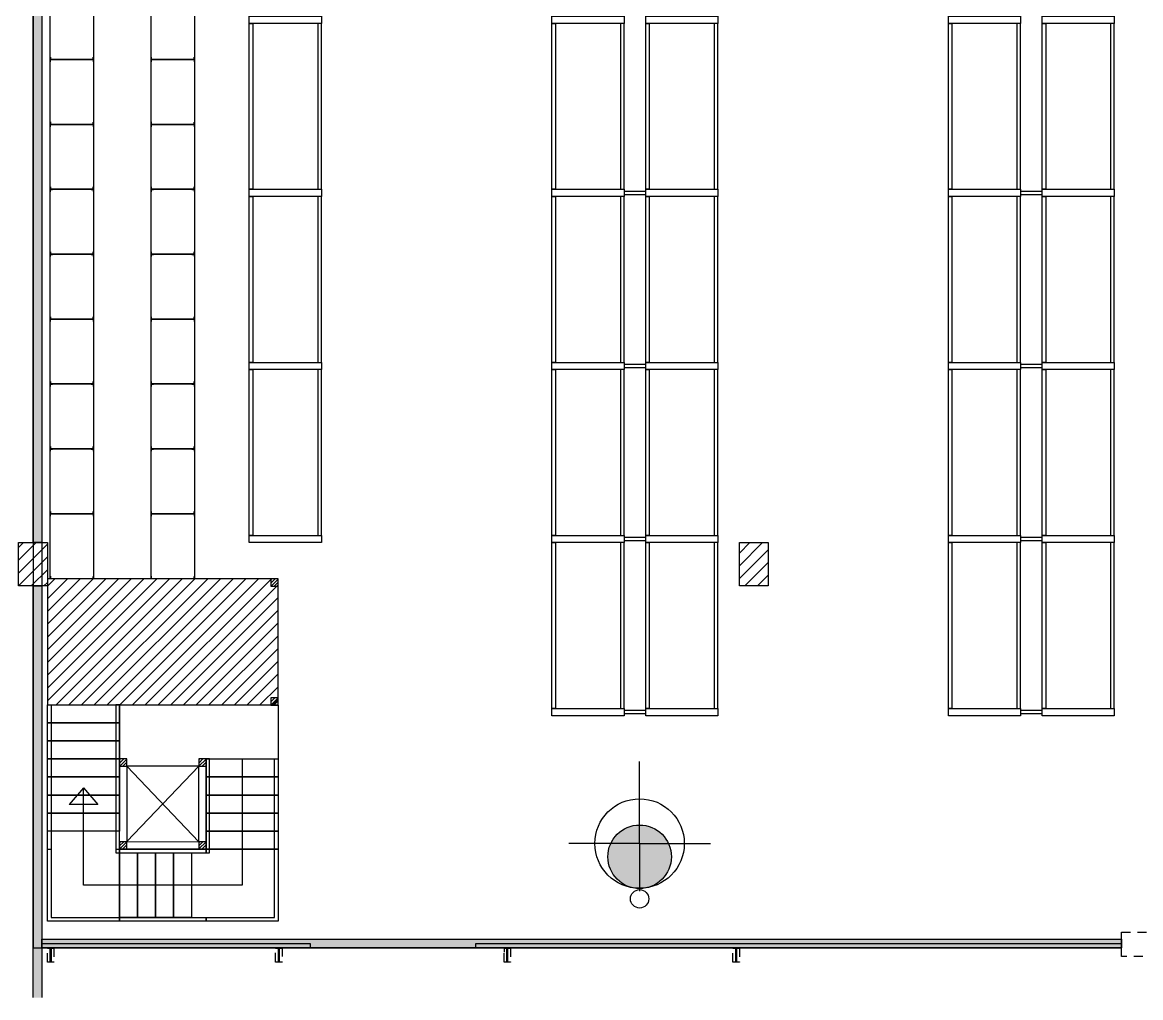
# Model space of a CAD drawing. Header units: millimetres. Extents: x 69.2 to 159.5, y 66.7 to 165.8.
# Drawn here: x 132.72 to 148.23, y 81.41 to 94.93 of the extents above; entities that cross this region are included whole.
import ezdxf

# ---------------------------------------------------------------- set-up
doc = ezdxf.new("R2010")
doc.units = ezdxf.units.MM
doc.linetypes.add('HIDDEN2', pattern=[0.1875, 0.125, -0.0625])
for name, color, linetype in [('CIVIL-ARQ', 8, 'Continuous'), ('Cortina Frigorífica', 252, 'Continuous'), ('Durlock', 30, 'Continuous'), ('Estructura metàlica', 3, 'Continuous'), ('Hidrante nuevo', 1, 'Continuous'), ('Rejas', 3, 'Continuous')]:
    doc.layers.add(name, color=color, linetype=linetype)

# ---------------------------------------------------------------- blocks, each defined once
blk = doc.blocks.new('A$C3E6B7836')
h = blk.add_hatch()
h.set_pattern_fill('ANSI31', color=256, style=0)
h.set_pattern_definition([(45, (-13.37838, -34.88476), (-0.08838835, 0.08838835), [])])
h.paths.add_polyline_path([(-0.2, -0.3), (-0.2, 0.3), (0.2, 0.3), (0.2, -0.3)])
blk.add_lwpolyline([(-0.2, -0.3), (-0.2, 0.3), (0.2, 0.3), (0.2, -0.3), (-0.2, -0.3)])
blk = doc.blocks.new('IPN_20')
for points in [[(0.045, 0.0075), (0.045, 0), (-0.045, 0), (-0.045, 0.0075), (-0.00565, 0.012), (-0.00565, 0.188), (-0.045, 0.1925), (-0.045, 0.2), (0.045, 0.2), (0.045, 0.1925), (0.00565, 0.188), (0.00565, 0.012), (0.045, 0.0075)], [(-0.00565, 0.2), (0.00565, 0.2)], [(0.00565, 0), (-0.00565, 0)]]:
    blk.add_lwpolyline(points)
blk = doc.blocks.new('HID INT')
h = blk.add_hatch(color=0)
h.dxf.hatch_style = 1
edge = h.paths.add_edge_path()
edge.add_arc((0.929348, -0.0000002), 0.0002663, 0, 360)
at = {"color": 0}
for q in [(0.929459, 0.000595), (0.929058, 0), (0.929084, 0), (0.930148, 0), (0.929459, -0.000595)]:
    blk.add_line((0.929459, 0), q, dxfattribs=at)
for centre, radius in [((0.929459, 0), 0.0003753), ((0.929348, 0), 0.0002663), ((0.928995, 0), 0.000077)]:
    blk.add_circle(centre, radius, dxfattribs=at)

msp = doc.modelspace()

# ---------------------------------------------------------------- hatches: boundary and pattern name
at = {"layer": 'CIVIL-ARQ'}
for points in [[(132.867179, 87.717529), (132.867179, 107.117529), (132.987179, 107.117529), (132.987179, 87.717529)], [(132.987179, 87.117529), (132.867179, 87.117529), (132.867179, 81.407529), (132.987179, 81.407529)], [(147.967179, 82.097529), (147.967179, 82.217529), (132.987179, 82.217529), (132.987179, 82.097529)]]:
    msp.add_hatch(color=256, dxfattribs=at).paths.add_polyline_path(points)
h = msp.add_hatch(dxfattribs=at)
h.set_pattern_fill('ANSI31', color=256, style=0)
h.set_pattern_definition([(45, (-2180.73208, -1221.35455), (-0.0883883476, 0.0883883476), [])])
h.paths.add_polyline_path([(136.267143, 85.467529), (136.267179, 87.217529), (133.067179, 87.217529), (133.067179, 85.467529), (135.267179, 85.467529), (135.267179, 85.467529)])
h = msp.add_hatch(dxfattribs=at)
h.set_pattern_fill('ANSI31', color=256, scale=0.25, style=0)
h.set_pattern_definition([(45, (-2180.729388, -1224.454514), (-0.0220970869, 0.0220970869), [])])
edge = h.paths.add_edge_path()
edge.add_line((136.267179, 87.214841), (136.167179, 87.214841))
edge.add_line((136.167179, 87.214841), (136.167179, 87.114841))
edge.add_line((136.167179, 87.114841), (136.267179, 87.114841))
edge.add_line((136.267179, 87.114841), (136.267179, 87.217529))
edge.add_line((136.267179, 87.217529), (136.267179, 87.217529))
h = msp.add_hatch(dxfattribs=at)
h.set_pattern_fill('ANSI31', color=256, scale=0.25, style=0)
h.set_pattern_definition([(45, (-2179.082076, -1224.454478), (-0.0220970869, 0.0220970869), [])])
edge = h.paths.add_edge_path()
edge.add_line((136.267143, 85.567529), (136.167143, 85.567529))
edge.add_line((136.167143, 85.567529), (136.167143, 85.467529))
edge.add_line((136.167143, 85.467529), (136.267143, 85.467529))
edge.add_line((136.267143, 85.467529), (136.267143, 85.570217))
h = msp.add_hatch(dxfattribs=at)
h.set_pattern_fill('ANSI31', color=256, scale=0.25, style=0)
h.set_pattern_definition([(45, (-2178.232076, -1222.354444), (-0.0220970869, 0.0220970869), [])])
edge = h.paths.add_edge_path()
edge.add_line((134.167109, 84.717529), (134.067109, 84.717529))
edge.add_line((134.067109, 84.717529), (134.067109, 84.617529))
edge.add_line((134.067109, 84.617529), (134.167109, 84.617529))
edge.add_line((134.167109, 84.617529), (134.167109, 84.720217))
h = msp.add_hatch(dxfattribs=at)
h.set_pattern_fill('ANSI31', color=256, scale=0.25, style=0)
h.set_pattern_definition([(45, (-2178.232076, -1223.454408), (-0.0220970869, 0.0220970869), [])])
edge = h.paths.add_edge_path()
edge.add_line((135.267073, 84.717529), (135.167073, 84.717529))
edge.add_line((135.167073, 84.717529), (135.167073, 84.617529))
edge.add_line((135.167073, 84.617529), (135.267073, 84.617529))
edge.add_line((135.267073, 84.617529), (135.267073, 84.720217))
h = msp.add_hatch(dxfattribs=at)
h.set_pattern_fill('ANSI31', color=256, scale=0.25, style=0)
h.set_pattern_definition([(45, (-2177.084764, -1222.354444), (-0.0220970869, 0.0220970869), [])])
edge = h.paths.add_edge_path()
edge.add_line((134.167109, 83.570217), (134.067109, 83.570217))
edge.add_line((134.067109, 83.570217), (134.067109, 83.470217))
edge.add_line((134.067109, 83.470217), (134.167109, 83.470217))
edge.add_line((134.167109, 83.470217), (134.167109, 83.572905))
h = msp.add_hatch(dxfattribs=at)
h.set_pattern_fill('ANSI31', color=256, scale=0.25, style=0)
h.set_pattern_definition([(45, (-2177.084764, -1223.454408), (-0.0220970869, 0.0220970869), [])])
edge = h.paths.add_edge_path()
edge.add_line((135.267073, 83.570217), (135.167073, 83.570217))
edge.add_line((135.167073, 83.570217), (135.167073, 83.470217))
edge.add_line((135.167073, 83.470217), (135.267073, 83.470217))
edge.add_line((135.267073, 83.470217), (135.267073, 83.572905))
at = {"layer": 'Rejas'}
h = msp.add_hatch(color=252, dxfattribs=at)
h.dxf.hatch_style = 1
h.paths.add_polyline_path([(132.987179, 82.157387), (132.987179, 82.097387), (136.231529, 82.097387), (136.231529, 82.101425), (136.321529, 82.101425), (136.321529, 82.097387), (136.341836, 82.097387), (136.115678, 82.097458), (136.711529, 82.097458), (136.711529, 82.157387)])
h = msp.add_hatch(color=252, dxfattribs=at)
h.dxf.hatch_style = 1
h.paths.add_polyline_path([(139.011529, 82.157387), (139.011529, 82.097387), (139.401529, 82.097387), (139.401529, 82.097494), (139.491529, 82.097494), (142.577179, 82.097455), (142.577179, 82.097529), (142.667179, 82.097529), (147.967179, 82.097387), (147.967179, 82.157387)])

# ---------------------------------------------------------------- linework, layer by layer
at = {"layer": 'CIVIL-ARQ'}
for p, q in [((132.867179, 133.617529), (132.867179, 87.117529)), ((132.987179, 133.617529), (132.987179, 87.117529)), ((132.867179, 87.117529), (132.867179, 82.097529)), ((132.987179, 87.117529), (132.987179, 82.097529)), ((132.867179, 82.097529), (147.967179, 82.097529)), ((132.987179, 82.217529), (147.967179, 82.217529)), ((147.967179, 82.097529), (147.967179, 82.217529)), ((147.967179, 82.097529), (147.967179, 82.217529)), ((147.967179, 82.217529), (147.967179, 82.097529))]:
    msp.add_line(p, q, dxfattribs=at)
at = {"layer": 'CIVIL-ARQ', "linetype": 'HIDDEN2'}
for p, q in [((147.967179, 82.314047), (150.967179, 82.314047)), ((147.967179, 81.976267), (147.967179, 82.314047)), ((150.967179, 81.976267), (147.967179, 81.976267))]:
    msp.add_line(p, q, dxfattribs=at)
at = {"layer": 'CIVIL-ARQ'}
msp.add_lwpolyline([(132.987179, 136.617529, 0, 0, 0), (132.867179, 76.917529, 0, 0, 0), (79.367179, 76.917529, 0, 0, 0), (79.367179, 109.148387, 0, 0, 0), (101.654974, 121.626446, 0.01, 0.01, 0), (101.717179, 121.516253, 0.01, 0.01, 0), (105.11802, 123.321249, 0.01, 0.01, 0), (132.867179, 138.871263, 0.01, 0.01, 0), (132.987179, 136.617529, 0.01, 0.01, 0), (132.987179, 136.617529, 0.01, 0.01, 0)], format="xyseb", dxfattribs=at)
for points in [[(132.867179, 87.717529), (132.867179, 107.117529), (132.987179, 107.117529), (132.987179, 87.717529), (132.867179, 87.717529)], [(133.70534, 95.317529), (133.70534, 94.417529), (133.10534, 94.417529), (133.10534, 95.317529), (133.70534, 95.317529)], [(135.10534, 95.317529), (135.10534, 94.417529), (134.50534, 94.417529), (134.50534, 95.317529), (135.10534, 95.317529)], [(133.10534, 94.417529), (133.10534, 94.451029), (133.10734, 94.451029), (133.10734, 94.419529), (133.13784, 94.419529), (133.13784, 94.417529), (133.10534, 94.417529)], [(133.70534, 94.417529), (133.70534, 93.517529), (133.10534, 93.517529), (133.10534, 94.417529), (133.70534, 94.417529)], [(133.10534, 94.417529), (133.10534, 94.384029), (133.10734, 94.384029), (133.10734, 94.415529), (133.13784, 94.415529), (133.13784, 94.417529), (133.10534, 94.417529)], [(133.70534, 94.417529), (133.67184, 94.417529), (133.67184, 94.419529), (133.70334, 94.419529), (133.70334, 94.450029), (133.70534, 94.450029), (133.70534, 94.417529)], [(133.70534, 94.417529), (133.67184, 94.417529), (133.67184, 94.415529), (133.70334, 94.415529), (133.70334, 94.385029), (133.70534, 94.385029), (133.70534, 94.417529)], [(134.50534, 94.417529), (134.50534, 94.451029), (134.50734, 94.451029), (134.50734, 94.419529), (134.53784, 94.419529), (134.53784, 94.417529), (134.50534, 94.417529)], [(135.10534, 94.417529), (135.10534, 93.517529), (134.50534, 93.517529), (134.50534, 94.417529), (135.10534, 94.417529)], [(134.50534, 94.417529), (134.50534, 94.384029), (134.50734, 94.384029), (134.50734, 94.415529), (134.53784, 94.415529), (134.53784, 94.417529), (134.50534, 94.417529)], [(135.10534, 94.417529), (135.07184, 94.417529), (135.07184, 94.419529), (135.10334, 94.419529), (135.10334, 94.450029), (135.10534, 94.450029), (135.10534, 94.417529)], [(135.10534, 94.417529), (135.07184, 94.417529), (135.07184, 94.415529), (135.10334, 94.415529), (135.10334, 94.385029), (135.10534, 94.385029), (135.10534, 94.417529)], [(133.10534, 93.517529), (133.10534, 93.551029), (133.10734, 93.551029), (133.10734, 93.519529), (133.13784, 93.519529), (133.13784, 93.517529), (133.10534, 93.517529)], [(133.70534, 93.517529), (133.70534, 92.617529), (133.10534, 92.617529), (133.10534, 93.517529), (133.70534, 93.517529)], [(133.10534, 93.517529), (133.10534, 93.484029), (133.10734, 93.484029), (133.10734, 93.515529), (133.13784, 93.515529), (133.13784, 93.517529), (133.10534, 93.517529)], [(133.70534, 93.517529), (133.67184, 93.517529), (133.67184, 93.519529), (133.70334, 93.519529), (133.70334, 93.550029), (133.70534, 93.550029), (133.70534, 93.517529)], [(133.70534, 93.517529), (133.67184, 93.517529), (133.67184, 93.515529), (133.70334, 93.515529), (133.70334, 93.485029), (133.70534, 93.485029), (133.70534, 93.517529)], [(134.50534, 93.517529), (134.50534, 93.551029), (134.50734, 93.551029), (134.50734, 93.519529), (134.53784, 93.519529), (134.53784, 93.517529), (134.50534, 93.517529)], [(135.10534, 93.517529), (135.10534, 92.617529), (134.50534, 92.617529), (134.50534, 93.517529), (135.10534, 93.517529)], [(134.50534, 93.517529), (134.50534, 93.484029), (134.50734, 93.484029), (134.50734, 93.515529), (134.53784, 93.515529), (134.53784, 93.517529), (134.50534, 93.517529)], [(135.10534, 93.517529), (135.07184, 93.517529), (135.07184, 93.519529), (135.10334, 93.519529), (135.10334, 93.550029), (135.10534, 93.550029), (135.10534, 93.517529)], [(135.10534, 93.517529), (135.07184, 93.517529), (135.07184, 93.515529), (135.10334, 93.515529), (135.10334, 93.485029), (135.10534, 93.485029), (135.10534, 93.517529)], [(133.10534, 92.617529), (133.10534, 92.651029), (133.10734, 92.651029), (133.10734, 92.619529), (133.13784, 92.619529), (133.13784, 92.617529), (133.10534, 92.617529)], [(133.70534, 92.617529), (133.67184, 92.617529), (133.67184, 92.619529), (133.70334, 92.619529), (133.70334, 92.650029), (133.70534, 92.650029), (133.70534, 92.617529)], [(134.50534, 92.617529), (134.50534, 92.651029), (134.50734, 92.651029), (134.50734, 92.619529), (134.53784, 92.619529), (134.53784, 92.617529), (134.50534, 92.617529)], [(135.10534, 92.617529), (135.07184, 92.617529), (135.07184, 92.619529), (135.10334, 92.619529), (135.10334, 92.650029), (135.10534, 92.650029), (135.10534, 92.617529)], [(133.70534, 92.617529), (133.70534, 91.717529), (133.10534, 91.717529), (133.10534, 92.617529), (133.70534, 92.617529)], [(133.10534, 92.617529), (133.10534, 92.584029), (133.10734, 92.584029), (133.10734, 92.615529), (133.13784, 92.615529), (133.13784, 92.617529), (133.10534, 92.617529)], [(133.70534, 92.617529), (133.67184, 92.617529), (133.67184, 92.615529), (133.70334, 92.615529), (133.70334, 92.585029), (133.70534, 92.585029), (133.70534, 92.617529)], [(135.10534, 92.617529), (135.10534, 91.717529), (134.50534, 91.717529), (134.50534, 92.617529), (135.10534, 92.617529)], [(134.50534, 92.617529), (134.50534, 92.584029), (134.50734, 92.584029), (134.50734, 92.615529), (134.53784, 92.615529), (134.53784, 92.617529), (134.50534, 92.617529)], [(135.10534, 92.617529), (135.07184, 92.617529), (135.07184, 92.615529), (135.10334, 92.615529), (135.10334, 92.585029), (135.10534, 92.585029), (135.10534, 92.617529)], [(133.10534, 91.717529), (133.10534, 91.751029), (133.10734, 91.751029), (133.10734, 91.719529), (133.13784, 91.719529), (133.13784, 91.717529), (133.10534, 91.717529)], [(133.70534, 91.717529), (133.70534, 90.817529), (133.10534, 90.817529), (133.10534, 91.717529), (133.70534, 91.717529)], [(133.10534, 91.717529), (133.10534, 91.684029), (133.10734, 91.684029), (133.10734, 91.715529), (133.13784, 91.715529), (133.13784, 91.717529), (133.10534, 91.717529)], [(133.70534, 91.717529), (133.67184, 91.717529), (133.67184, 91.719529), (133.70334, 91.719529), (133.70334, 91.750029), (133.70534, 91.750029), (133.70534, 91.717529)], [(133.70534, 91.717529), (133.67184, 91.717529), (133.67184, 91.715529), (133.70334, 91.715529), (133.70334, 91.685029), (133.70534, 91.685029), (133.70534, 91.717529)], [(134.50534, 91.717529), (134.50534, 91.751029), (134.50734, 91.751029), (134.50734, 91.719529), (134.53784, 91.719529), (134.53784, 91.717529), (134.50534, 91.717529)], [(135.10534, 91.717529), (135.10534, 90.817529), (134.50534, 90.817529), (134.50534, 91.717529), (135.10534, 91.717529)], [(134.50534, 91.717529), (134.50534, 91.684029), (134.50734, 91.684029), (134.50734, 91.715529), (134.53784, 91.715529), (134.53784, 91.717529), (134.50534, 91.717529)], [(135.10534, 91.717529), (135.07184, 91.717529), (135.07184, 91.719529), (135.10334, 91.719529), (135.10334, 91.750029), (135.10534, 91.750029), (135.10534, 91.717529)], [(135.10534, 91.717529), (135.07184, 91.717529), (135.07184, 91.715529), (135.10334, 91.715529), (135.10334, 91.685029), (135.10534, 91.685029), (135.10534, 91.717529)], [(133.10534, 90.817529), (133.10534, 90.851029), (133.10734, 90.851029), (133.10734, 90.819529), (133.13784, 90.819529), (133.13784, 90.817529), (133.10534, 90.817529)], [(133.70534, 90.817529), (133.70534, 89.917529), (133.10534, 89.917529), (133.10534, 90.817529), (133.70534, 90.817529)], [(133.10534, 90.817529), (133.10534, 90.784029), (133.10734, 90.784029), (133.10734, 90.815529), (133.13784, 90.815529), (133.13784, 90.817529), (133.10534, 90.817529)], [(133.70534, 90.817529), (133.67184, 90.817529), (133.67184, 90.819529), (133.70334, 90.819529), (133.70334, 90.850029), (133.70534, 90.850029), (133.70534, 90.817529)], [(133.70534, 90.817529), (133.67184, 90.817529), (133.67184, 90.815529), (133.70334, 90.815529), (133.70334, 90.785029), (133.70534, 90.785029), (133.70534, 90.817529)], [(134.50534, 90.817529), (134.50534, 90.851029), (134.50734, 90.851029), (134.50734, 90.819529), (134.53784, 90.819529), (134.53784, 90.817529), (134.50534, 90.817529)], [(135.10534, 90.817529), (135.10534, 89.917529), (134.50534, 89.917529), (134.50534, 90.817529), (135.10534, 90.817529)], [(134.50534, 90.817529), (134.50534, 90.784029), (134.50734, 90.784029), (134.50734, 90.815529), (134.53784, 90.815529), (134.53784, 90.817529), (134.50534, 90.817529)], [(135.10534, 90.817529), (135.07184, 90.817529), (135.07184, 90.819529), (135.10334, 90.819529), (135.10334, 90.850029), (135.10534, 90.850029), (135.10534, 90.817529)], [(135.10534, 90.817529), (135.07184, 90.817529), (135.07184, 90.815529), (135.10334, 90.815529), (135.10334, 90.785029), (135.10534, 90.785029), (135.10534, 90.817529)], [(133.10534, 89.917529), (133.10534, 89.951029), (133.10734, 89.951029), (133.10734, 89.919529), (133.13784, 89.919529), (133.13784, 89.917529), (133.10534, 89.917529)], [(133.70534, 89.917529), (133.70534, 89.017529), (133.10534, 89.017529), (133.10534, 89.917529), (133.70534, 89.917529)], [(133.10534, 89.917529), (133.10534, 89.884029), (133.10734, 89.884029), (133.10734, 89.915529), (133.13784, 89.915529), (133.13784, 89.917529), (133.10534, 89.917529)], [(133.70534, 89.917529), (133.67184, 89.917529), (133.67184, 89.919529), (133.70334, 89.919529), (133.70334, 89.950029), (133.70534, 89.950029), (133.70534, 89.917529)], [(133.70534, 89.917529), (133.67184, 89.917529), (133.67184, 89.915529), (133.70334, 89.915529), (133.70334, 89.885029), (133.70534, 89.885029), (133.70534, 89.917529)], [(134.50534, 89.917529), (134.50534, 89.951029), (134.50734, 89.951029), (134.50734, 89.919529), (134.53784, 89.919529), (134.53784, 89.917529), (134.50534, 89.917529)], [(135.10534, 89.917529), (135.10534, 89.017529), (134.50534, 89.017529), (134.50534, 89.917529), (135.10534, 89.917529)], [(134.50534, 89.917529), (134.50534, 89.884029), (134.50734, 89.884029), (134.50734, 89.915529), (134.53784, 89.915529), (134.53784, 89.917529), (134.50534, 89.917529)], [(135.10534, 89.917529), (135.07184, 89.917529), (135.07184, 89.919529), (135.10334, 89.919529), (135.10334, 89.950029), (135.10534, 89.950029), (135.10534, 89.917529)], [(135.10534, 89.917529), (135.07184, 89.917529), (135.07184, 89.915529), (135.10334, 89.915529), (135.10334, 89.885029), (135.10534, 89.885029), (135.10534, 89.917529)], [(133.10534, 89.017529), (133.10534, 89.051029), (133.10734, 89.051029), (133.10734, 89.019529), (133.13784, 89.019529), (133.13784, 89.017529), (133.10534, 89.017529)], [(133.70534, 89.017529), (133.70534, 88.117529), (133.10534, 88.117529), (133.10534, 89.017529), (133.70534, 89.017529)], [(133.10534, 89.017529), (133.10534, 88.984029), (133.10734, 88.984029), (133.10734, 89.015529), (133.13784, 89.015529), (133.13784, 89.017529), (133.10534, 89.017529)], [(133.70534, 89.017529), (133.67184, 89.017529), (133.67184, 89.019529), (133.70334, 89.019529), (133.70334, 89.050029), (133.70534, 89.050029), (133.70534, 89.017529)], [(133.70534, 89.017529), (133.67184, 89.017529), (133.67184, 89.015529), (133.70334, 89.015529), (133.70334, 88.985029), (133.70534, 88.985029), (133.70534, 89.017529)], [(134.50534, 89.017529), (134.50534, 89.051029), (134.50734, 89.051029), (134.50734, 89.019529), (134.53784, 89.019529), (134.53784, 89.017529), (134.50534, 89.017529)], [(135.10534, 89.017529), (135.10534, 88.117529), (134.50534, 88.117529), (134.50534, 89.017529), (135.10534, 89.017529)], [(134.50534, 89.017529), (134.50534, 88.984029), (134.50734, 88.984029), (134.50734, 89.015529), (134.53784, 89.015529), (134.53784, 89.017529), (134.50534, 89.017529)], [(135.10534, 89.017529), (135.07184, 89.017529), (135.07184, 89.019529), (135.10334, 89.019529), (135.10334, 89.050029), (135.10534, 89.050029), (135.10534, 89.017529)], [(135.10534, 89.017529), (135.07184, 89.017529), (135.07184, 89.015529), (135.10334, 89.015529), (135.10334, 88.985029), (135.10534, 88.985029), (135.10534, 89.017529)], [(133.10534, 88.117529), (133.10534, 88.151029), (133.10734, 88.151029), (133.10734, 88.119529), (133.13784, 88.119529), (133.13784, 88.117529), (133.10534, 88.117529)], [(133.70534, 88.117529), (133.67184, 88.117529), (133.67184, 88.119529), (133.70334, 88.119529), (133.70334, 88.150029), (133.70534, 88.150029), (133.70534, 88.117529)], [(134.50534, 88.117529), (134.50534, 88.151029), (134.50734, 88.151029), (134.50734, 88.119529), (134.53784, 88.119529), (134.53784, 88.117529), (134.50534, 88.117529)], [(135.10534, 88.117529), (135.07184, 88.117529), (135.07184, 88.119529), (135.10334, 88.119529), (135.10334, 88.150029), (135.10534, 88.150029), (135.10534, 88.117529)], [(133.70534, 88.117529), (133.70534, 87.217529), (133.10534, 87.217529), (133.10534, 88.117529), (133.70534, 88.117529)], [(133.10534, 88.117529), (133.10534, 88.084029), (133.10734, 88.084029), (133.10734, 88.115529), (133.13784, 88.115529), (133.13784, 88.117529), (133.10534, 88.117529)], [(133.70534, 88.117529), (133.67184, 88.117529), (133.67184, 88.115529), (133.70334, 88.115529), (133.70334, 88.085029), (133.70534, 88.085029), (133.70534, 88.117529)], [(135.10534, 88.117529), (135.10534, 87.217529), (134.50534, 87.217529), (134.50534, 88.117529), (135.10534, 88.117529)], [(134.50534, 88.117529), (134.50534, 88.084029), (134.50734, 88.084029), (134.50734, 88.115529), (134.53784, 88.115529), (134.53784, 88.117529), (134.50534, 88.117529)], [(135.10534, 88.117529), (135.07184, 88.117529), (135.07184, 88.115529), (135.10334, 88.115529), (135.10334, 88.085029), (135.10534, 88.085029), (135.10534, 88.117529)], [(136.267143, 85.467529), (136.267179, 87.217529), (133.067179, 87.217529), (133.067179, 85.467529), (135.267179, 85.467529), (135.267179, 85.467529), (136.267143, 85.467529)], [(133.10534, 87.217529), (133.10534, 87.251029), (133.10734, 87.251029), (133.10734, 87.219529), (133.13784, 87.219529), (133.13784, 87.217529), (133.10534, 87.217529)], [(133.70534, 87.217529), (133.67184, 87.217529), (133.67184, 87.219529), (133.70334, 87.219529), (133.70334, 87.250029), (133.70534, 87.250029), (133.70534, 87.217529)], [(134.50534, 87.217529), (134.50534, 87.251029), (134.50734, 87.251029), (134.50734, 87.219529), (134.53784, 87.219529), (134.53784, 87.217529), (134.50534, 87.217529)], [(135.10534, 87.217529), (135.07184, 87.217529), (135.07184, 87.219529), (135.10334, 87.219529), (135.10334, 87.250029), (135.10534, 87.250029), (135.10534, 87.217529)], [(136.267179, 87.214841), (136.167179, 87.214841), (136.167179, 87.114841), (136.267179, 87.114841), (136.267179, 87.217529), (136.267179, 87.217529)], [(132.867179, 81.407529), (132.867179, 87.117529), (132.987179, 87.117529), (132.987179, 81.407529)], [(136.267143, 85.564841), (136.167143, 85.564841), (136.167143, 85.464841), (136.267143, 85.464841), (136.267143, 85.567529), (136.267143, 85.567529)], [(136.267143, 85.464841), (136.267073, 82.467529), (133.067143, 82.467529), (133.067109, 85.467529), (133.117145, 85.467529), (133.117145, 82.517529), (136.217145, 82.517529), (136.217145, 84.717529), (136.267143, 84.717529)], [(133.067109, 85.467529), (134.067109, 85.467529), (134.067109, 85.217529), (133.067109, 85.217529), (133.067109, 85.467529)], [(135.267073, 84.717529), (135.267109, 83.467529), (134.067109, 83.467529), (134.067109, 85.467529), (134.017109, 85.467529), (134.017109, 83.417529), (135.317109, 83.417529), (135.317001, 84.717529), (135.267179, 84.717529)], [(133.067109, 85.217529), (134.067109, 85.217529), (134.067109, 84.967529), (133.067109, 84.967529), (133.067109, 85.217529)], [(133.067109, 84.967529), (134.067109, 84.967529), (134.067109, 84.717529), (133.067109, 84.717529), (133.067109, 84.967529)], [(133.067109, 84.717529), (134.067109, 84.717529), (134.067109, 84.467529), (133.067109, 84.467529), (133.067109, 84.717529)], [(135.767109, 84.717529), (135.767109, 84.717529), (135.767138, 82.967529), (133.567138, 82.967529), (133.567138, 84.317529)], [(134.167109, 84.717529), (134.067109, 84.717529), (134.067109, 84.617529), (134.167109, 84.617529), (134.167109, 84.720217), (134.167109, 84.720217)], [(135.267073, 84.717529), (135.167073, 84.717529), (135.167073, 84.617529), (135.267073, 84.617529), (135.267073, 84.720217), (135.267073, 84.720217)], [(135.267109, 84.717529), (136.267109, 84.717529), (136.267109, 84.467529), (135.267109, 84.467529), (135.267109, 84.717529)], [(135.167073, 84.617529), (134.167109, 84.617529), (134.167109, 83.572905), (135.167073, 83.570217), (135.167073, 84.617529)], [(135.167073, 84.617529), (134.167109, 83.572905)], [(134.167109, 84.617529), (135.167073, 83.570217)], [(133.067109, 84.467529), (134.067109, 84.467529), (134.067109, 84.217529), (133.067109, 84.217529), (133.067109, 84.467529)], [(135.267109, 84.467529), (136.267109, 84.467529), (136.267109, 84.217529), (135.267109, 84.217529), (135.267109, 84.467529)], [(133.567138, 84.317529), (133.367145, 84.087529)], [(133.567138, 84.317529), (133.767109, 84.087529)], [(133.067109, 84.217529), (134.067109, 84.217529), (134.067109, 83.967529), (133.067109, 83.967529), (133.067109, 84.217529)], [(135.267109, 84.217529), (136.267109, 84.217529), (136.267109, 83.967529), (135.267109, 83.967529), (135.267109, 84.217529)], [(133.067109, 83.967529), (134.067109, 83.967529), (134.067109, 83.717529), (133.067109, 83.717529), (133.067109, 83.967529)], [(133.767109, 84.087529), (133.367145, 84.087529)], [(135.267109, 83.967529), (136.267109, 83.967529), (136.267109, 83.717529), (135.267109, 83.717529), (135.267109, 83.967529)], [(135.267109, 83.717529), (136.267109, 83.717529), (136.267109, 83.467529), (135.267109, 83.467529), (135.267109, 83.717529)], [(134.167109, 83.570217), (134.067109, 83.570217), (134.067109, 83.470217), (134.167109, 83.470217), (134.167109, 83.572905), (134.167109, 83.572905)], [(135.267073, 83.570217), (135.167073, 83.570217), (135.167073, 83.470217), (135.267073, 83.470217), (135.267073, 83.572905), (135.267073, 83.572905)], [(134.067109, 83.467529), (134.067109, 82.467529), (133.067109, 82.467529), (133.067109, 83.467529), (133.117145, 83.467529)], [(134.017109, 83.467529), (134.067109, 83.467529)], [(135.267109, 82.517529), (135.267109, 82.467529), (134.067109, 82.467529), (134.067109, 83.467529), (135.267109, 83.467529)], [(134.317109, 83.417529), (134.317109, 82.517529), (134.067109, 82.517529), (134.067109, 83.417529), (134.317109, 83.417529)], [(134.567109, 83.417529), (134.567109, 82.517529), (134.317109, 82.517529), (134.317109, 83.417529), (134.567109, 83.417529)], [(134.817109, 83.417529), (134.817109, 82.517529), (134.567109, 82.517529), (134.567109, 83.417529), (134.817109, 83.417529)], [(135.067109, 83.417529), (135.067109, 82.517529), (134.817109, 82.517529), (134.817109, 83.417529), (135.067109, 83.417529)], [(136.267109, 83.467529), (136.267109, 82.467529), (135.267109, 82.467529), (135.267109, 82.517529)], [(135.267109, 83.417529), (135.267109, 83.467529), (136.267109, 83.467529)], [(135.267109, 83.467529), (135.267109, 83.417529)], [(132.987179, 82.097529), (132.987179, 82.217529), (147.967179, 82.217529)], [(147.967179, 82.097529), (132.987179, 82.097529)]]:
    msp.add_lwpolyline(points, dxfattribs=at)
for points in [[(136.867179, 95.017529), (136.867179, 94.917529), (135.867179, 94.917529), (135.867179, 95.017529)], [(141.067179, 95.017529), (141.067179, 94.917529), (140.067179, 94.917529), (140.067179, 95.017529)], [(142.367179, 95.017529), (142.367179, 94.917529), (141.367179, 94.917529), (141.367179, 95.017529)], [(146.567179, 95.017529), (146.567179, 94.917529), (145.567179, 94.917529), (145.567179, 95.017529)], [(147.867179, 95.017529), (147.867179, 94.917529), (146.867179, 94.917529), (146.867179, 95.017529)], [(135.917179, 94.917529), (135.917179, 92.617529), (135.867179, 92.617529), (135.867179, 94.917529)], [(136.817179, 94.917529), (136.817179, 92.617529), (136.867179, 92.617529), (136.867179, 94.917529)], [(140.117179, 94.917529), (140.117179, 92.617529), (140.067179, 92.617529), (140.067179, 94.917529)], [(141.017179, 94.917529), (141.017179, 92.617529), (141.067179, 92.617529), (141.067179, 94.917529)], [(141.417179, 94.917529), (141.417179, 92.617529), (141.367179, 92.617529), (141.367179, 94.917529)], [(142.317179, 94.917529), (142.317179, 92.617529), (142.367179, 92.617529), (142.367179, 94.917529)], [(145.617179, 94.917529), (145.617179, 92.617529), (145.567179, 92.617529), (145.567179, 94.917529)], [(146.517179, 94.917529), (146.517179, 92.617529), (146.567179, 92.617529), (146.567179, 94.917529)], [(146.917179, 94.917529), (146.917179, 92.617529), (146.867179, 92.617529), (146.867179, 94.917529)], [(147.817179, 94.917529), (147.817179, 92.617529), (147.867179, 92.617529), (147.867179, 94.917529)], [(136.867179, 92.617529), (136.867179, 92.517529), (135.867179, 92.517529), (135.867179, 92.617529)], [(135.917179, 92.517529), (135.917179, 90.217529), (135.867179, 90.217529), (135.867179, 92.517529)], [(136.817179, 92.517529), (136.817179, 90.217529), (136.867179, 90.217529), (136.867179, 92.517529)], [(141.067179, 92.617529), (141.067179, 92.517529), (140.067179, 92.517529), (140.067179, 92.617529)], [(140.117179, 92.517529), (140.117179, 90.217529), (140.067179, 90.217529), (140.067179, 92.517529)], [(141.017179, 92.517529), (141.017179, 90.217529), (141.067179, 90.217529), (141.067179, 92.517529)], [(141.367179, 92.547529), (141.367179, 92.587529), (141.067179, 92.587529), (141.067179, 92.547529)], [(142.367179, 92.617529), (142.367179, 92.517529), (141.367179, 92.517529), (141.367179, 92.617529)], [(141.417179, 92.517529), (141.417179, 90.217529), (141.367179, 90.217529), (141.367179, 92.517529)], [(142.317179, 92.517529), (142.317179, 90.217529), (142.367179, 90.217529), (142.367179, 92.517529)], [(146.567179, 92.617529), (146.567179, 92.517529), (145.567179, 92.517529), (145.567179, 92.617529)], [(145.617179, 92.517529), (145.617179, 90.217529), (145.567179, 90.217529), (145.567179, 92.517529)], [(146.517179, 92.517529), (146.517179, 90.217529), (146.567179, 90.217529), (146.567179, 92.517529)], [(146.867179, 92.547529), (146.867179, 92.587529), (146.567179, 92.587529), (146.567179, 92.547529)], [(147.867179, 92.617529), (147.867179, 92.517529), (146.867179, 92.517529), (146.867179, 92.617529)], [(146.917179, 92.517529), (146.917179, 90.217529), (146.867179, 90.217529), (146.867179, 92.517529)], [(147.817179, 92.517529), (147.817179, 90.217529), (147.867179, 90.217529), (147.867179, 92.517529)], [(136.867179, 90.217529), (136.867179, 90.117529), (135.867179, 90.117529), (135.867179, 90.217529)], [(141.067179, 90.217529), (141.067179, 90.117529), (140.067179, 90.117529), (140.067179, 90.217529)], [(141.367179, 90.147529), (141.367179, 90.187529), (141.067179, 90.187529), (141.067179, 90.147529)], [(142.367179, 90.217529), (142.367179, 90.117529), (141.367179, 90.117529), (141.367179, 90.217529)], [(146.567179, 90.217529), (146.567179, 90.117529), (145.567179, 90.117529), (145.567179, 90.217529)], [(146.867179, 90.147529), (146.867179, 90.187529), (146.567179, 90.187529), (146.567179, 90.147529)], [(147.867179, 90.217529), (147.867179, 90.117529), (146.867179, 90.117529), (146.867179, 90.217529)], [(135.917179, 90.117529), (135.917179, 87.817529), (135.867179, 87.817529), (135.867179, 90.117529)], [(136.817179, 90.117529), (136.817179, 87.817529), (136.867179, 87.817529), (136.867179, 90.117529)], [(140.117179, 90.117529), (140.117179, 87.817529), (140.067179, 87.817529), (140.067179, 90.117529)], [(141.017179, 90.117529), (141.017179, 87.817529), (141.067179, 87.817529), (141.067179, 90.117529)], [(141.417179, 90.117529), (141.417179, 87.817529), (141.367179, 87.817529), (141.367179, 90.117529)], [(142.317179, 90.117529), (142.317179, 87.817529), (142.367179, 87.817529), (142.367179, 90.117529)], [(145.617179, 90.117529), (145.617179, 87.817529), (145.567179, 87.817529), (145.567179, 90.117529)], [(146.517179, 90.117529), (146.517179, 87.817529), (146.567179, 87.817529), (146.567179, 90.117529)], [(146.917179, 90.117529), (146.917179, 87.817529), (146.867179, 87.817529), (146.867179, 90.117529)], [(147.817179, 90.117529), (147.817179, 87.817529), (147.867179, 87.817529), (147.867179, 90.117529)], [(136.867179, 87.817529), (136.867179, 87.717529), (135.867179, 87.717529), (135.867179, 87.817529)], [(141.067179, 87.817529), (141.067179, 87.717529), (140.067179, 87.717529), (140.067179, 87.817529)], [(140.117179, 87.717529), (140.117179, 85.417529), (140.067179, 85.417529), (140.067179, 87.717529)], [(141.017179, 87.717529), (141.017179, 85.417529), (141.067179, 85.417529), (141.067179, 87.717529)], [(141.367179, 87.747529), (141.367179, 87.787529), (141.067179, 87.787529), (141.067179, 87.747529)], [(142.367179, 87.817529), (142.367179, 87.717529), (141.367179, 87.717529), (141.367179, 87.817529)], [(141.417179, 87.717529), (141.417179, 85.417529), (141.367179, 85.417529), (141.367179, 87.717529)], [(142.317179, 87.717529), (142.317179, 85.417529), (142.367179, 85.417529), (142.367179, 87.717529)], [(146.567179, 87.817529), (146.567179, 87.717529), (145.567179, 87.717529), (145.567179, 87.817529)], [(145.617179, 87.717529), (145.617179, 85.417529), (145.567179, 85.417529), (145.567179, 87.717529)], [(146.517179, 87.717529), (146.517179, 85.417529), (146.567179, 85.417529), (146.567179, 87.717529)], [(146.867179, 87.747529), (146.867179, 87.787529), (146.567179, 87.787529), (146.567179, 87.747529)], [(147.867179, 87.817529), (147.867179, 87.717529), (146.867179, 87.717529), (146.867179, 87.817529)], [(146.917179, 87.717529), (146.917179, 85.417529), (146.867179, 85.417529), (146.867179, 87.717529)], [(147.817179, 87.717529), (147.817179, 85.417529), (147.867179, 85.417529), (147.867179, 87.717529)], [(141.067179, 85.417529), (141.067179, 85.317529), (140.067179, 85.317529), (140.067179, 85.417529)], [(141.367179, 85.347529), (141.367179, 85.387529), (141.067179, 85.387529), (141.067179, 85.347529)], [(142.367179, 85.417529), (142.367179, 85.317529), (141.367179, 85.317529), (141.367179, 85.417529)], [(146.567179, 85.417529), (146.567179, 85.317529), (145.567179, 85.317529), (145.567179, 85.417529)], [(146.867179, 85.347529), (146.867179, 85.387529), (146.567179, 85.387529), (146.567179, 85.347529)], [(147.867179, 85.417529), (147.867179, 85.317529), (146.867179, 85.317529), (146.867179, 85.417529)]]:
    msp.add_lwpolyline(points, close=True, dxfattribs=at)
at = {"layer": 'Cortina Frigorífica', "const_width": 0.0001}
msp.add_lwpolyline([(147.967179, 82.157387), (150.967179, 82.157387), (150.967179, 82.132387), (147.967179, 82.132387)], close=True, dxfattribs=at)
at = {"layer": 'Durlock'}
msp.add_lwpolyline([(132.987179, 82.157387), (136.711529, 82.157387), (136.711529, 82.097387), (132.987179, 82.097387)], dxfattribs=at)
msp.add_lwpolyline([(139.011529, 82.097387), (139.011529, 82.157387), (147.967179, 82.157387), (147.967179, 82.097387)], close=True, dxfattribs=at)
at = {"layer": 'Estructura metàlica', "linetype": 'HIDDEN2'}
for points in [[(133.157179, 81.897387), (133.067179, 81.897387), (133.067179, 82.097387), (133.157179, 82.097387)], [(136.321529, 81.901425), (136.231529, 81.901425), (136.231529, 82.101425), (136.321529, 82.101425)], [(139.491529, 81.897387), (139.401529, 81.897387), (139.401529, 82.097387), (139.491529, 82.097387)], [(142.667179, 81.897387), (142.577179, 81.897387), (142.577179, 82.097387), (142.667179, 82.097387)]]:
    msp.add_lwpolyline(points, close=True, dxfattribs=at)
at = {"layer": 'Estructura metàlica'}
msp.add_lwpolyline([(139.401529, 82.097529), (139.401529, 82.037529)], dxfattribs=at)

# ---------------------------------------------------------------- block references
at = {"layer": 'CIVIL-ARQ'}
for p in [(132.867179, 87.417529), (142.867179, 87.417529)]:
    msp.add_blockref('A$C3E6B7836', p, dxfattribs=at)
at = {"layer": 'Estructura metàlica'}
for p in [(133.112179, 81.897387), (136.276529, 81.897675), (139.446529, 81.897494), (142.622179, 81.897529)]:
    msp.add_blockref('IPN_20', p, dxfattribs=at)
at = {"layer": 'Hidrante nuevo', "xscale": 1653.1312, "yscale": 1653.1312, "zscale": 1653.1312, "rotation": 90}
msp.add_blockref('HID INT', (141.282986, -1452.973083), dxfattribs=at)

doc.saveas('drawing.dxf')
